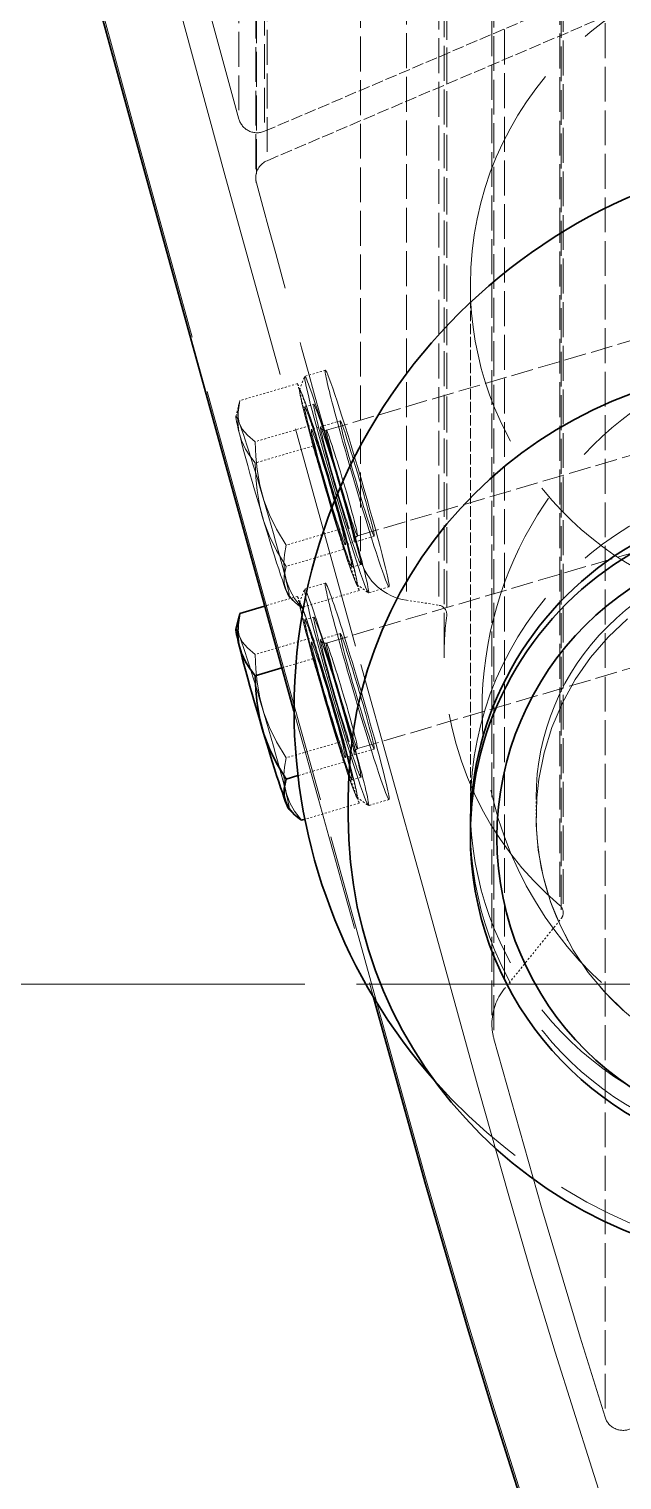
# Model space of a CAD drawing. Header units: millimetres. Extents: x 2784 to 32191, y 2597 to 23392.
# Drawn here: x 13697.6 to 13729.1, y 10215.4 to 10292.5 of the extents above; entities that cross this region are included whole.
import ezdxf

# ---------------------------------------------------------------- set-up
doc = ezdxf.new("R2010")
doc.units = ezdxf.units.MM
doc.linetypes.add('DASHDOT', pattern=[18.5, 12, -3, 0.5, -3])
doc.linetypes.add('DASHED', pattern=[15, 12, -3])

# ---------------------------------------------------------------- blocks, each defined once
blk = doc.blocks.new('A$C55E021B5')
at = {"color": 7, "linetype": 'DASHED', "lineweight": 13, "ltscale": 0.1545345306396484}
blk.add_line((1247.010163747225, 1209.231195166503), (1247.010163747225, 1116.510498446325), dxfattribs=at)
at = {"color": 7, "linetype": 'DASHED', "lineweight": 13, "ltscale": 0.1545383453369141}
blk.add_line((1245.651063722893, 1208.580255377135), (1245.651063722893, 1115.85726983918), dxfattribs=at)
at = {"color": 7, "linetype": 'DASHED', "lineweight": 13, "ltscale": 0.1545463562011719}
blk.add_line((1245.513734653461, 1207.021799320384), (1245.513734653461, 1114.294007265038), dxfattribs=at)
at = {"color": 7, "linetype": 'DASHED', "lineweight": 13, "ltscale": 0.1545513153076172}
blk.add_line((1246.119813613463, 1206.111536471552), (1246.119813613463, 1113.380768953037), dxfattribs=at)
at = {"color": 7, "linetype": 'DASHED', "lineweight": 13, "ltscale": 0.1545524597167969}
blk.add_line((1246.084565818877, 1205.851984530251), (1246.084565818877, 1113.120530366345), dxfattribs=at)
at = {"color": 7, "linetype": 'DASHED', "lineweight": 13, "ltscale": 0.1546115875244141}
blk.add_line((1240.537386939264, 1185.834441599814), (1240.537386939264, 1093.067510759603), dxfattribs=at)
at = {"color": 7, "linetype": 'DASHED', "lineweight": 13, "ltscale": 0.1546131134033203}
for p, q in [((1238.105289118816, 1183.68913265274), (1238.105289118816, 1090.921286285535)), ((1236.378604951882, 1183.424087548658), (1236.378604951882, 1090.656241181452))]:
    blk.add_line(p, q, dxfattribs=at)
at = {"color": 7, "linetype": 'DASHED', "lineweight": 13, "ltscale": 0.1546138763427734}
blk.add_line((1235.955173654351, 1182.933365007077), (1235.955173654351, 1090.165060876316), dxfattribs=at)
at = {"color": 7, "linetype": 'DASHED', "lineweight": 13, "ltscale": 0.1546134948730469}
blk.add_line((1235.959293526466, 1182.871109162254), (1235.959293526466, 1090.103033913212), dxfattribs=at)
at = {"color": 7, "linetype": 'DASHED', "lineweight": 13, "ltscale": 0.1546142578125}
blk.add_line((1236.096622595898, 1180.695816701773), (1236.096622595898, 1087.927283689176), dxfattribs=at)
at = {"color": 7, "linetype": 'DASHED', "lineweight": 13, "ltscale": 0.1545955657958984}
blk.add_line((1229.756597221698, 1167.059040102788), (1229.756597221698, 1074.301722297474), dxfattribs=at)
at = {"color": 7, "linetype": 'DASHED', "lineweight": 13, "ltscale": 0.1545948028564453}
blk.add_line((1229.866918240892, 1166.747303115), (1229.866918240892, 1073.990443073359), dxfattribs=at)
at = {"color": 7, "linetype": 'DASHED', "lineweight": 13, "ltscale": 0.1545967102050781}
blk.add_line((1229.932836194275, 1167.438068334508), (1229.932836194275, 1074.68006388392), dxfattribs=at)
at = {"color": 7, "linetype": 'DASHED', "lineweight": 13, "ltscale": 0.1545829772949219}
blk.add_line((1232.891819877885, 1162.999363927316), (1232.891819877885, 1070.249599220842), dxfattribs=at)
at = {"color": 7, "linetype": 'DASHED', "lineweight": 13, "ltscale": 0.1545761108398437}
blk.add_line((1233.553288229261, 1161.128026473831), (1233.553288229261, 1068.382381639472), dxfattribs=at)
at = {"color": 7, "linetype": 'DASHED', "lineweight": 13, "ltscale": 0.1545734405517578}
blk.add_line((1233.4457137914, 1160.33495109764), (1233.4457137914, 1067.590908435785), dxfattribs=at)
at = {"color": 7, "linetype": 'DASHED', "lineweight": 13, "ltscale": 0.1544528961181641}
blk.add_line((1227.531866296296, 1140.139109258685), (1227.531866296296, 1047.467393240106), dxfattribs=at)
at = {"color": 7, "linetype": 'DASHED', "lineweight": 13, "ltscale": 0.05186580281210092}
blk.add_line((1245.651063722893, 1115.85726983918), (1217.023445899933, 1128.05895766223), dxfattribs=at)
at = {"color": 7, "linetype": 'DASHED', "lineweight": 13, "ltscale": 0.05322523201059827}
blk.add_line((1245.513734653461, 1114.294007265038), (1216.135842347503, 1126.815671819873), dxfattribs=at)
at = {"color": 7, "linetype": 'DASHED', "lineweight": 13, "ltscale": 0.09786598281396491}
for p, q in [((1242.361116981818, 1099.956852411648), (1186.030563736902, 1116.535675442457)), ((1242.361116981818, 1088.644141431811), (1186.030563736902, 1105.222964462504)), ((1240.708590512499, 1083.028526899201), (1184.378037267583, 1099.607349929895))]:
    blk.add_line(p, q, dxfattribs=at)
at = {"color": 7, "linetype": 'DASHED', "lineweight": 13, "ltscale": 0.0978658751108896}
blk.add_line((1240.708590512499, 1094.341466760874), (1184.378037267583, 1110.920060909732), dxfattribs=at)
at = {"color": 7, "linetype": 'DASHED', "lineweight": 13, "ltscale": 0.0462371826171875}
blk.add_line((1234.700901486431, 1107.704271866154), (1234.700901486431, 1079.96196877773), dxfattribs=at)
at = {"color": 7, "linetype": 'DASHED', "lineweight": 13, "ltscale": 0.001898366799051077}
for p, q in [((1242.41375979186, 1103.144946759596), (1243.506441421327, 1102.823367855191)), ((1239.025851647821, 1091.633108628943), (1240.118533277287, 1091.311529724655)), ((1242.41375979186, 1091.832006897923), (1243.506441421327, 1091.510427993519)), ((1239.025851647821, 1080.320397649106), (1240.118533277287, 1079.998818744702))]:
    blk.add_line(p, q, dxfattribs=at)
at = {"color": 7, "linetype": 'DASHED', "lineweight": 13, "ltscale": 0.001259023249884367}
blk.add_line((1243.784303905195, 1102.111087748228), (1243.512850111219, 1102.816043638188), dxfattribs=at)
at = {"color": 7, "linetype": 'DASHED', "lineweight": 13, "ltscale": 0.005692774518600997}
for p, q in [((1243.893709397162, 1102.437702051742), (1243.073854852453, 1099.12189166926)), ((1240.614291218095, 1091.437185823132), (1241.43414576292, 1094.752996205731)), ((1243.893709397162, 1091.124991071905), (1243.073854852453, 1087.809180689423)), ((1240.614291218095, 1080.124474843295), (1241.43414576292, 1083.440285225777))]:
    blk.add_line(p, q, dxfattribs=at)
at = {"color": 7, "linetype": 'DASHED', "lineweight": 13, "ltscale": 0.003888721552085566}
for p, q in [((1243.073854852453, 1100.253254320036), (1243.893709397162, 1102.437702051742)), ((1241.43414576292, 1093.621633554954), (1240.614291218095, 1091.437185823132)), ((1243.073854852453, 1088.940543340083), (1243.893709397162, 1091.124991071905)), ((1241.43414576292, 1082.308922575117), (1240.614291218095, 1080.124474843295))]:
    blk.add_line(p, q, dxfattribs=at)
at = {"color": 7, "linetype": 'DASHED', "lineweight": 13, "ltscale": 0.005334061327424222}
for p, q in [((1243.893709397162, 1102.437702051742), (1246.963929627076, 1101.534076774638)), ((1243.073854852453, 1100.253254320036), (1246.144075082368, 1099.349629042816)), ((1243.073854852453, 1099.12189166926), (1246.144075082368, 1098.218266392156)), ((1241.43414576292, 1094.752996205731), (1244.504365992834, 1093.84937092851)), ((1243.073854852453, 1088.940543340083), (1246.144075082368, 1088.036918062979)), ((1241.43414576292, 1083.440285225777), (1244.504365992834, 1082.536659948673))]:
    blk.add_line(p, q, dxfattribs=at)
at = {"color": 7, "linetype": 'DASHED', "lineweight": 13, "ltscale": 0.0008326438212536401}
for p, q in [((1243.028078495976, 1101.337925087108), (1243.507356948438, 1101.196933909116)), ((1240.520907450918, 1092.819174025703), (1241.00018590338, 1092.678182847711))]:
    blk.add_line(p, q, dxfattribs=at)
at = {"color": 7, "linetype": 'DASHED', "lineweight": 13, "ltscale": 0.0002700040461012987}
blk.add_line((1247.005586111554, 1101.377521635412), (1246.963929627076, 1101.534076774638), dxfattribs=at)
at = {"color": 7, "linetype": 'DASHED', "lineweight": 13, "ltscale": 0.001175601567276807}
blk.add_line((1247.170838758451, 1100.69179181513), (1247.005586111554, 1101.377521635412), dxfattribs=at)
at = {"color": 7, "linetype": 'DASHED', "lineweight": 13, "ltscale": 0.002665825111486643}
for p, q in [((1241.623202115166, 1100.458790160628), (1243.157625584849, 1100.007206403796)), ((1241.623202115166, 1089.146079180791), (1243.157625584849, 1088.694495423959))]:
    blk.add_line(p, q, dxfattribs=at)
at = {"color": 7, "linetype": 'DASHED', "lineweight": 13, "ltscale": 0.009565781116906208}
for p, q in [((1241.43414576292, 1094.752996205731), (1243.073854852453, 1100.253254320036)), ((1243.073854852453, 1099.12189166926), (1241.43414576292, 1093.621633554954)), ((1241.43414576292, 1083.440285225777), (1243.073854852453, 1088.940543340083)), ((1243.073854852453, 1087.809180689423), (1241.43414576292, 1082.308922575117))]:
    blk.add_line(p, q, dxfattribs=at)
at = {"color": 7, "linetype": 'DASHED', "lineweight": 13, "ltscale": 0.002665093218917819}
blk.add_line((1239.816409324514, 1094.31926522791), (1241.350375030524, 1093.867681471078), dxfattribs=at)
at = {"color": 7, "linetype": 'DASHED', "lineweight": 13, "ltscale": 0.005333953634126884}
for p, q in [((1241.43414576292, 1093.621633554954), (1244.504365992834, 1092.71823715957)), ((1240.614291218095, 1091.437185823132), (1243.684511448009, 1090.533789427864))]:
    blk.add_line(p, q, dxfattribs=at)
at = {"color": 7, "linetype": 'DASHED', "lineweight": 13, "ltscale": 0.001258492390066312}
for p, q in [((1240.737429617075, 1091.759680254647), (1240.12768854863, 1091.314276305988)), ((1240.737429617075, 1080.44696927481), (1240.12768854863, 1080.001565326151))]:
    blk.add_line(p, q, dxfattribs=at)
at = {"color": 7, "linetype": 'DASHED', "lineweight": 13, "ltscale": 0.00125866726790303}
blk.add_line((1243.784303905195, 1090.798376768391), (1243.512850111219, 1091.503103776515), dxfattribs=at)
at = {"color": 7, "linetype": 'DASHED', "lineweight": 13, "ltscale": 0.003057153533255406}
blk.add_line((1243.893709397162, 1091.124991071905), (1245.653352540787, 1090.607031598251), dxfattribs=at)
at = {"color": 7, "linetype": 'DASHED', "lineweight": 13, "ltscale": 0.0006591537479312479}
blk.add_line((1244.353304016389, 1091.118124618457), (1244.06720178829, 1090.845068651979), dxfattribs=at)
at = {"color": 7, "linetype": 'DASHED', "lineweight": 13, "ltscale": 0.002911513803172726}
blk.add_line((1238.105289118816, 1090.921286285535), (1236.378604951882, 1090.656241181452), dxfattribs=at)
at = {"color": 7, "lineweight": 35, "ltscale": 0.002276907797984541}
blk.add_line((1245.653352540787, 1090.607031598251), (1246.963929627076, 1090.221365794801), dxfattribs=at)
at = {"color": 7, "linetype": 'DASHED', "lineweight": 13, "ltscale": 0.0008327515585014713}
for p, q in [((1243.028078495976, 1090.025214107154), (1243.507356948438, 1089.883994047443)), ((1240.520907450918, 1081.506463045749), (1241.00018590338, 1081.365242986038))]:
    blk.add_line(p, q, dxfattribs=at)
at = {"color": 7, "lineweight": 35, "ltscale": 0.0002700040461012987}
blk.add_line((1247.005586111554, 1090.064810655575), (1246.963929627076, 1090.221365794801), dxfattribs=at)
at = {"color": 7, "lineweight": 35, "ltscale": 0.001175972423683192}
blk.add_line((1247.170838758451, 1089.378851953457), (1247.005586111554, 1090.064810655575), dxfattribs=at)
at = {"color": 7, "linetype": 'DASHED', "lineweight": 13, "ltscale": 0.002879723152071189}
blk.add_line((1243.073854852453, 1087.809180689423), (1244.731416720999, 1087.32143361101), dxfattribs=at)
at = {"color": 7, "lineweight": 35, "ltscale": 0.002454338186086134}
blk.add_line((1244.731416720999, 1087.32143361101), (1246.144075082368, 1086.905555412202), dxfattribs=at)
at = {"color": 7, "linetype": 'DASHED', "lineweight": 13, "ltscale": 0.002664985514494588}
blk.add_line((1239.816409324514, 1083.006325366237), (1241.350375030524, 1082.554970491241), dxfattribs=at)
at = {"color": 7, "linetype": 'DASHED', "lineweight": 13, "ltscale": 0.004238156697123017}
blk.add_line((1241.43414576292, 1082.308922575117), (1243.873567800372, 1081.590920423536), dxfattribs=at)
at = {"color": 7, "lineweight": 35, "ltscale": 0.001095904631899717}
blk.add_line((1243.873567800372, 1081.590920423536), (1244.504365992834, 1081.405297297897), dxfattribs=at)
at = {"color": 7, "linetype": 'DASHED', "lineweight": 13, "ltscale": 0.001655960083007813}
blk.add_line((1231.200841269092, 1080.416299115896), (1231.200841269092, 1079.422723298223), dxfattribs=at)
at = {"color": 7, "lineweight": 35, "ltscale": 0.001655960083007813}
blk.add_line((1241.201144108301, 1080.416299115896), (1241.201144108301, 1079.422723298223), dxfattribs=at)
at = {"color": 7, "linetype": 'DASHED', "lineweight": 13, "ltscale": 0.005023848837338247}
blk.add_line((1240.614291218095, 1080.124474843295), (1243.505983657771, 1079.273492376116), dxfattribs=at)
at = {"color": 7, "lineweight": 35, "ltscale": 0.0006594171802647487}
blk.add_line((1244.353304016389, 1079.805413638504), (1244.06720178829, 1079.532128790306), dxfattribs=at)
at = {"color": 7, "lineweight": 35, "ltscale": 0.000719451904296875}
blk.add_line((1234.700901486431, 1078.882791173441), (1234.700901486431, 1078.451120131678), dxfattribs=at)
at = {"color": 7, "lineweight": 35, "ltscale": 0.0003102125326372066}
blk.add_line((1243.505983657771, 1079.273492376116), (1243.684511448009, 1079.220849566191), dxfattribs=at)
at = {"color": 7, "linetype": 'DASHED', "lineweight": 13, "ltscale": 0.008018027164090703}
blk.add_line((1232.891819877885, 1070.249599220842), (1229.866918240892, 1073.990443073359), dxfattribs=at)
at = {"color": 7, "linetype": 'DASHDOT', "lineweight": 13}
for p, q in [((451.7585795341147, 1070.499995890801), (1267.758297327193, 1070.499995890801)), ((1440.499040658688, 1070.499767009082), (654.4993158561265, 1070.499995890801))]:
    blk.add_line(p, q, dxfattribs=at)
at = {"color": 7, "linetype": 'DASHED', "lineweight": 13}
for points in [[(1226.267065566368, 1038.583804617432), (1228.241399821811, 1044.757890699228), (1230.189641554127, 1050.938614352868), (1231.441167140714, 1055.085952251015), (1232.654240587712, 1059.245192001952), (1234.226658433196, 1064.804272734356), (1237.306491698007, 1075.941660268843), (1240.804720861124, 1088.46790245935), (1247.753571776659, 1113.539841791877), (1251.181763114277, 1126.092634269065)], [(1231.165593474623, 1040.782671901543), (1233.528568996684, 1048.208970215201), (1234.860203207107, 1052.559784017998), (1237.084476368953, 1060.200544561871), (1238.921023791525, 1066.763958555675), (1242.670565151711, 1080.306664742093), (1245.514650180572, 1090.455282976414), (1252.5344544486, 1115.871460509748), (1256.710631451439, 1131.11452945802)], [(1247.010163747225, 1116.510498446325), (1251.327789691495, 1132.274960095092), (1253.353851229869, 1139.515406401508), (1255.972716584787, 1148.550285882346)], [(1246.963929627076, 1101.534076774638), (1247.057313394369, 1100.916553725518), (1247.071504064937, 1100.389210098801), (1247.013368092114, 1099.889790049434), (1246.880616658353, 1099.421040158981), (1246.665010019191, 1098.956410140527), (1246.44024810892, 1098.599812323489), (1246.144075082368, 1098.218266392156)], [(1246.998261894551, 1100.360828757781), (1247.071046301382, 1100.734592708555), (1247.047700359471, 1101.169468095206), (1247.005586111554, 1101.377521635412)], [(1246.998261894551, 1100.360828757781), (1246.832093720426, 1100.02185483792), (1246.557893345002, 1099.69112066229), (1246.144075082368, 1099.349629042816)], [(1242.361116981818, 1099.956852411648), (1242.488833016469, 1099.953648066759), (1242.597322981324, 1100.012699566578), (1242.626619849456, 1100.047260715772), (1242.627535376683, 1100.048862888274), (1242.625704322345, 1100.04542966155), (1242.470980237456, 1099.641224433697), (1241.987581912879, 1098.141362113209), (1241.774264091611, 1097.43709286864)], [(1244.504365992834, 1093.84937092851), (1245.005617096424, 1094.694402469351), (1245.381898746811, 1095.463674140192), (1245.680360591141, 1096.244389900152), (1245.899171575074, 1097.034032049734), (1246.048860260853, 1097.878376945184), (1246.116151504903, 1098.569599928247), (1246.144075082368, 1099.349629042816)], [(1244.504365992834, 1092.71823715957), (1245.005617096424, 1093.563039818691), (1245.381898746811, 1094.332311489532), (1245.680360591141, 1095.113027249492), (1245.899171575074, 1095.902669398958), (1246.048860260853, 1096.747243176244), (1246.116151504903, 1097.438237277471), (1246.144075082368, 1098.218266392156)], [(1241.774264091611, 1097.43709286864), (1241.096774015561, 1095.040700606216), (1240.906802136087, 1094.262273664033), (1240.883913957849, 1094.133413220552), (1240.882540667182, 1094.120595840766), (1240.882540667182, 1094.125173476437), (1240.847292872713, 1094.236638904462), (1240.708590512499, 1094.341466760874)], [(1243.684511448009, 1090.533789427864), (1244.049806772833, 1091.016272225213), (1244.305238842018, 1091.464193873486), (1244.484682159484, 1091.927679482993), (1244.586305670891, 1092.405584644788), (1244.614229248356, 1092.925604054501), (1244.584474616669, 1093.357046214427), (1244.504365992834, 1093.84937092851)], [(1226.338476682533, 1089.93732350276), (1227.37531115707, 1088.955649537762), (1228.305028957417, 1087.874640879134), (1229.118474812232, 1086.705741616111), (1229.806493450291, 1085.461082483089), (1230.362676181699, 1084.153709741688), (1230.781072080004, 1082.797356298921), (1231.057561273206, 1081.405983943288), (1231.165135711068, 1080.416756879451), (1231.193974815644, 1078.974572768231), (1231.084569323561, 1077.635385459085), (1230.827763963709, 1076.240122113173), (1230.429051898638, 1074.878046625789), (1229.892095237024, 1073.563120785548), (1229.221929377978, 1072.308848617628), (1228.425420774947, 1071.128505265486), (1227.51172469939, 1070.034679227072), (1226.489080895306, 1069.038585709786)], [(1244.50482375639, 1091.455496365816), (1244.600954105015, 1091.814840764186), (1244.605073977131, 1092.225225800212), (1244.504365992834, 1092.71823715957)], [(1244.50482375639, 1091.455496365816), (1244.333162419483, 1091.148337013699), (1244.06720178829, 1090.845068651979)], [(1246.998261894551, 1089.047888896108), (1247.071046301382, 1089.421881728602), (1247.047700359471, 1089.856757115253), (1247.005586111554, 1090.064810655575)], [(1246.998261894551, 1089.047888896108), (1246.832093720426, 1088.709143858083), (1246.557893345002, 1088.378409682336), (1246.144075082368, 1088.036918062979)], [(1242.361116981818, 1088.644141431811), (1242.488833016469, 1088.640937086806), (1242.597322981324, 1088.699988586741), (1242.626619849456, 1088.734549735935), (1242.627535376683, 1088.736151908321), (1242.625704322345, 1088.732718681596), (1242.470980237456, 1088.32851345386), (1241.987581912879, 1086.828651133372), (1241.774264091611, 1086.124381888687)], [(1244.504365992834, 1082.536659948673), (1245.005617096424, 1083.381462607678), (1245.381898746811, 1084.150734278519), (1245.680360591141, 1084.931678920315), (1245.899171575074, 1085.721321069781), (1246.048860260853, 1086.565665965347), (1246.116151504903, 1087.256660066574), (1246.144075082368, 1088.036918062979)], [(1241.774264091611, 1086.124381888687), (1241.096774015561, 1083.727989626379), (1240.906802136087, 1082.949562684196), (1240.883913957849, 1082.820473358879), (1240.882540667182, 1082.807884860813), (1240.882540667182, 1082.812462496484), (1240.847292872713, 1082.923927924508), (1240.708590512499, 1083.028526899201)], [(1243.684511448009, 1079.220849566191), (1244.049806772833, 1079.703332363541), (1244.305238842018, 1080.151482893649), (1244.484682159484, 1080.614968503156), (1244.586305670891, 1081.092873664835), (1244.614229248356, 1081.612893074664), (1244.584474616669, 1082.04433523459), (1244.504365992834, 1082.536659948673)], [(1227.531866296296, 1047.467393240106), (1228.866247087935, 1051.736954010121), (1230.917027858886, 1058.632704352058), (1233.4457137914, 1067.590908435785)]]:
    blk.add_lwpolyline(points, dxfattribs=at)
at = {"color": 7, "lineweight": 35}
for points in [[(1244.084139040191, 1085.016822943377), (1252.5344544486, 1115.532028826332), (1256.710631451439, 1130.775097774604), (1259.241606201846, 1139.77953597848), (1260.540739199132, 1144.2683654961), (1262.017484459546, 1149.232811357622), (1263.543668184997, 1154.186957538972), (1264.626736779566, 1157.577154500788), (1265.742306587272, 1160.947438747535), (1267.506527366568, 1166.01007489374), (1269.38793561839, 1171.047076280374), (1271.389277924187, 1176.006944506225), (1273.169978191712, 1180.111252629344), (1275.048639862202, 1184.172302095598), (1277.024805171866, 1188.186888559867), (1279.0980163575, 1192.15157879566), (1280.39623382756, 1194.518674189836), (1281.726036983644, 1196.858761533775), (1283.137322054346, 1199.25721373214), (1284.589348082183, 1201.642619669001), (1287.037925390978, 1205.501108757715), (1289.572104486389, 1209.310159381392), (1292.183645624304, 1213.071144830814)], [(1246.963929627076, 1090.221365794801), (1247.057313394369, 1089.603842745681), (1247.071504064937, 1089.076270237128), (1247.013368092114, 1088.577079069597), (1246.880616658353, 1088.108329179027), (1246.665010019191, 1087.643470278854), (1246.44024810892, 1087.287101343652), (1246.144075082368, 1086.905555412202)], [(1244.504365992834, 1081.405297297897), (1245.005617096424, 1082.250328838738), (1245.381898746811, 1083.019600509579), (1245.680360591141, 1083.800316269655), (1245.899171575074, 1084.589958419121), (1246.048860260853, 1085.434303314571), (1246.116151504903, 1086.125526297634), (1246.144075082368, 1086.905555412202)], [(1244.50482375639, 1080.142785385862), (1244.600954105015, 1080.502129784349), (1244.605073977131, 1080.912514820258), (1244.504365992834, 1081.405297297897)], [(1244.50482375639, 1080.142785385862), (1244.333162419483, 1079.835626033862), (1244.06720178829, 1079.532128790306)], [(1226.7509216545, 1026.750616464211), (1227.46732163358, 1028.872579469375), (1228.811773223788, 1033.032505865587), (1231.165593474623, 1040.443240218126), (1233.528568996684, 1047.869538531784), (1234.860203207107, 1052.220352334582), (1237.084476368953, 1059.861112878454), (1239.850741591872, 1069.792064537673)]]:
    blk.add_lwpolyline(points, dxfattribs=at)
at = {"color": 7, "linetype": 'DASHED', "lineweight": 13}
for centre, radius, start, end in [((-1400.10240746582, 1834.280792779202), 2742.694942173875, 344.3208542933763, 344.7555070421961), ((1241.727572208023, 1093.334158036188), 3.416281696087964, 304.9426280677839, 313.2240548523612), ((3914.7456702052, 334.1353455509816), 2774.211830301043, 164.2961749989038, 164.6225350973061)]:
    blk.add_arc(centre, radius, start, end, dxfattribs=at)
at = {"color": 7, "lineweight": 35}
for centre, radius, start, end in [((1214.33316942885, 1085.091667286266), 29.74686843186058, 318.4860325885429, 359.9759279080317), ((1241.727572208023, 1082.021447056351), 3.416281696087684, 304.9426280677839, 313.2240548523612)]:
    blk.add_arc(centre, radius, start, end, dxfattribs=at)
at = {"color": 7, "linetype": 'DASHED', "lineweight": 13}
for centre, major_axis, ratio, start_param, end_param in [((1217.20105816306, 1107.704729629826), (-17.49984332336093, 1.071556355576707e-15), 0.9935804531438702, 3.141573790591762, 6.283166444181552), ((1246.045198152293, 1116.770508151298), (-1.000213389352158, 6.124540628672227e-17), 0.99358045314387, 1.165562544390508, 2.876866596942353), ((1245.119600224061, 1113.380768953037), (-1.000213389352158, 6.124540628672227e-17), 0.99358045314387, 3.141549376467236, 4.307155197979033), ((1245.119600224061, 1113.380768953037), (-1.000213389352158, 6.124540628672227e-17), 0.99358045314387, 2.876512782920037, 3.141549376467236), ((1217.20105816306, 1107.704729629826), (-17.49984332336093, 1.071556355576707e-15), 0.9935804531438702, 1.782817000215817, 3.141573790591762), ((1214.079568413887, 1085.079536551755), (19.99969015139395, -0.02403258715834827), 0.9919735904820326, 0.001192843767548631, 1.102003241476044), ((1240.720034601618, 1097.389027694269), (-1.694182953772237, -5.755919065315347), 0.03213001102498512, 3.141628776994687, 6.28322143058448), ((1241.812716231085, 1097.067448789981), (-1.694182953772237, -5.755919065315347), 0.03213001102498512, 3.141628776994677, 6.28322143058448), ((1241.812716231085, 1097.067448789981), (-1.694182953772237, -5.755919065315347), 0.03213001102498512, 0.04199707532976568, 3.099624616967888), ((1240.720034601618, 1097.389027694269), (-1.694182953772237, -5.755919065315347), 0.03213001102498512, 1.462057029146929, 3.141628776994687), ((1241.812716231085, 1097.067448789981), (-1.694182953772237, -5.755919065315347), 0.03213001102498512, 3.099624616967888, 3.141628776994677), ((1242.254000307628, 1096.937443937437), (-1.524810434751505, -5.180281382427321), 0.03213001102498512, 0.04199714568800254, 3.099624673944843), ((1242.254000307628, 1096.937443937437), (-1.524810434751505, -5.180281382427321), 0.03213001102498512, 3.099624673944842, 4.603649682736721), ((1241.774721855167, 1097.078663997265), (-1.253356640753414, -4.259261089806476), 0.03213001102498513, 3.141628776994677, 6.28322143058447), ((1242.254000307628, 1096.937443937437), (-1.253356640753414, -4.259261089806476), 0.03213001102498513, 3.14162877699469, 6.28322143058447), ((1241.774721855167, 1097.078663997265), (-1.253356640753414, -4.259261089806476), 0.03213001102498513, 1.462057029146929, 3.141628776994677), ((1242.254000307628, 1096.937443937437), (-1.253356640753414, -4.259261089806476), 0.03213001102498513, 1.462057029146929, 3.14162877699469), ((1240.720034601618, 1097.389027694269), (-0.9036252771538492, -3.069762466359529), 0.03213001102498512, 3.612340489467906e-05, 3.141628776994688), ((1240.720034601618, 1097.389027694269), (-0.9036252771538492, -3.069762466359529), 0.03213001102498512, 3.141628776994688, 4.603649682736721), ((1245.753602761528, 1095.907475916465), (1.410827307086202, 4.794157815416544), 0.03213001102498513, 0.3912607023520381, 3.197264634180797), ((1245.753602761528, 1095.907475916465), (1.410827307086202, 4.794157815416544), 0.03213001102498513, 3.197264634180797, 6.227476865504022), ((1245.753602761528, 1095.907475916465), (1.410827307086202, 4.794157815416544), 0.03213001102498513, 6.227476865504021, 6.674446009531625), ((1241.534853747216, 1097.149159586319), (-0.8262632346822179, -2.807692825442316), 0.03213001102498512, 4.603649682736721, 10.88683498991631), ((1241.774721855167, 1097.078663997265), (-0.8967588236800355, -3.047560933460866), 0.03213001102498512, 4.603649682736814, 10.8868349899164), ((1242.254000307628, 1096.937443937437), (-0.9036252771538492, -3.069762466359529), 0.03213001102498512, 3.612340489467906e-05, 3.141628776994688), ((1242.254000307628, 1096.937443937437), (-0.9036252771538492, -3.069762466359529), 0.03213001102498512, 3.141628776994688, 4.603649682736721), ((1217.20105816306, 1079.962426541286), (-17.49984332336093, 1.071556355576707e-15), 0.9935804531438702, 3.141573790591763, 6.283166444181552), ((1240.720034601618, 1097.389027694269), (-0.9036252771538492, -3.069762466359529), 0.03213001102498512, 4.603649682736721, 6.283221430584482), ((1242.254000307628, 1096.937443937437), (-1.524810434751505, -5.180281382427321), 0.03213001102498512, 4.603649682736722, 6.325182452867589), ((1242.254000307628, 1096.937443937437), (-0.9036252771538492, -3.069762466359529), 0.03213001102498512, 4.603649682736723, 6.283221430584482), ((1240.720034601618, 1097.389027694269), (-1.694182953772237, -5.755919065315347), 0.03213001102498512, 3.612340489356536e-05, 1.462057029146929), ((1241.774721855167, 1097.078663997265), (-1.253356640753414, -4.259261089806476), 0.03213001102498513, 3.612340488444554e-05, 1.462057029146929), ((1242.254000307628, 1096.937443937437), (-1.253356640753414, -4.259261089806476), 0.03213001102498513, 3.612340488405154e-05, 1.462057029146929), ((1218.201729316017, 1080.416756879451), (12.99956971662361, -0.02815245924263591), 0.9911113955145089, 0.002138928770201283, 1.572976720796257), ((1237.64752555381, 1093.866994825803), (-3.000182404491552, 1.837081889259395e-16), 0.9935804531438701, 1.724067905029944, 2.870036875691278), ((1240.720034601618, 1086.076316714432), (-1.694182953772237, -5.755919065315347), 0.03213001102498512, 3.141628776994682, 6.283221430584477), ((1241.812716231085, 1085.754508928308), (-1.694182953772237, -5.755919065315347), 0.03213001102498512, 3.141628776994682, 6.283221430584476), ((1241.812716231085, 1097.067448789981), (-1.694182953772237, -5.755919065315347), 0.03213001102498512, 3.612340489356536e-05, 0.04199707532976568), ((1241.812716231085, 1085.754508928308), (-1.694182953772237, -5.755919065315347), 0.03213001102498512, 0.04199707532976096, 3.099624616967892), ((1240.720034601618, 1086.076316714432), (-1.694182953772237, -5.755919065315347), 0.03213001102498512, 1.462057029146929, 3.141628776994682), ((1241.812716231085, 1085.754508928308), (-1.694182953772237, -5.755919065315347), 0.03213001102498512, 3.099624616967893, 3.141628776994682), ((1236.455051467274, 1090.165289758035), (-0.4998778128936185, 3.060868817624747e-17), 0.9935804531438701, 4.865660558618306, 6.283219591395598), ((1242.254000307628, 1085.6247329576), (-1.524810434751505, -5.180281382427321), 0.03213001102498512, 0.04199714568799727, 3.099624673944847), ((1242.254000307628, 1085.6247329576), (-1.524810434751505, -5.180281382427321), 0.03213001102498512, 3.099624673944847, 4.603649682736721), ((1236.455051467274, 1090.165289758035), (-0.4998778128936185, 3.060868817624747e-17), 0.9935804531438701, 3.428421601198343e-05, 0.1254902269698572), ((1218.596779272528, 1087.926825925621), (-17.49984332336093, 1.071556355576707e-15), 0.9935804531438702, 3.141629685591162, 3.267082880559497), ((1241.774721855167, 1085.765724135592), (-1.253356640753414, -4.259261089806476), 0.03213001102498513, 3.141628776994684, 6.283221430584477), ((1242.254000307628, 1085.6247329576), (-1.253356640753414, -4.259261089806476), 0.03213001102498513, 3.141628776994677, 6.283221430584478), ((1241.774721855167, 1085.765724135592), (-1.253356640753414, -4.259261089806476), 0.03213001102498513, 1.462057029146929, 3.141628776994684), ((1242.254000307628, 1085.6247329576), (-1.253356640753414, -4.259261089806476), 0.03213001102498513, 1.462057029146929, 3.141628776994677), ((1240.720034601618, 1086.076316714432), (-0.9036252771538492, -3.069762466359529), 0.03213001102498512, 3.612340488580186e-05, 3.141628776994679), ((1241.534853747216, 1085.836448606366), (-0.8262632346822179, -2.807692825442316), 0.03213001102498512, 4.603649682736721, 10.88683498991631), ((1240.720034601618, 1086.076316714432), (-0.9036252771538492, -3.069762466359529), 0.03213001102498512, 3.141628776994679, 4.603649682736721), ((1241.774721855167, 1085.765724135592), (-0.8967588236800355, -3.047560933460866), 0.03213001102498512, 4.603649682736814, 10.8868349899164), ((1245.753602761528, 1084.594764936512), (1.410827307086202, 4.794157815416544), 0.03213001102498513, 0.3912607023520329, 3.197264634180797), ((1245.753602761528, 1084.594764936512), (1.410827307086202, 4.794157815416544), 0.03213001102498513, 6.227476865504014, 6.674446009531619), ((1242.254000307628, 1085.6247329576), (-0.9036252771538492, -3.069762466359529), 0.03213001102498512, 3.61234048857963e-05, 3.141628776994688), ((1242.254000307628, 1085.6247329576), (-0.9036252771538492, -3.069762466359529), 0.03213001102498512, 3.141628776994688, 4.603649682736721), ((1218.596779272528, 1087.926825925621), (-17.49984332336093, 1.071556355576707e-15), 0.9935804531438702, 2.275448031890465, 3.141629685591162), ((1240.720034601618, 1086.076316714432), (-0.9036252771538492, -3.069762466359529), 0.03213001102498512, 4.603649682736723, 6.283221430584473), ((1242.254000307628, 1085.6247329576), (-1.524810434751505, -5.180281382427321), 0.03213001102498512, 4.603649682736722, 6.325182452867583), ((1242.254000307628, 1085.6247329576), (-0.9036252771538492, -3.069762466359529), 0.03213001102498512, 4.603649682736721, 6.283221430584473), ((1214.079568413887, 1085.078621024644), (19.99969015139394, 0.0281524592426339), 0.9919755752150899, 4.710972790923429, 6.281793450099921), ((1240.720034601618, 1086.076316714432), (-1.694182953772237, -5.755919065315347), 0.03213001102498512, 3.612340488883086e-05, 1.462057029146929), ((1241.774721855167, 1085.765724135592), (-1.253356640753414, -4.259261089806476), 0.03213001102498513, 3.612340489084352e-05, 1.462057029146929), ((1242.254000307628, 1085.6247329576), (-1.253356640753414, -4.259261089806476), 0.03213001102498513, 3.612340489044952e-05, 1.462057029146929), ((1217.20105816306, 1079.962426541286), (-17.49984332336093, 1.071556355576707e-15), 0.9935804531438702, 1.782817000215817, 3.141573790591763), ((1241.812716231085, 1085.754508928308), (-1.694182953772237, -5.755919065315347), 0.03213001102498512, 3.612340488883086e-05, 0.04199707532976096), ((1217.201515926616, 1079.422265534668), (13.99932534241084, 0.02815245924263426), 0.9912877599265896, 4.71036487653235, 6.281198936556564), ((1217.20105816306, 1078.883248936996), (-17.49984332336093, 1.071556355576707e-15), 0.9935804531438702, 1.78281700021582, 3.141573790591762), ((1230.256475034621, 1074.301722297474), (-0.4998778128936185, 3.060868817624747e-17), 0.9935804531438701, 5.417040685480487, 6.283228506662662), ((1230.256475034621, 1074.301722297474), (-0.4998778128936185, 3.060868817624747e-17), 0.9935804531438701, 4.31994830757954e-05, 0.6768703538319321), ((1230.553563588284, 1068.382610521308), (-3.000182404491552, 1.837081889259395e-16), 0.9935804531438701, 3.141536909705095, 3.818463007421845), ((1230.553563588284, 1068.382610521308), (-3.000182404491552, 1.837081889259395e-16), 0.9935804531438701, 2.872813699855711, 3.141536909705095), ((1214.079110650331, 1085.079307670036), (29.99999299065584, -0.02082824220390261), 0.9946480057318072, 4.86615986698194, 5.562603501496953), ((1226.577887026928, 1047.766083966155), (-1.000213389352158, 6.124540628672227e-17), 0.99358045314387, 1.165562544390463, 2.836251721455149)]:
    blk.add_ellipse(centre, major_axis=major_axis, ratio=ratio, start_param=start_param, end_param=end_param, dxfattribs=at)
at = {"color": 7, "lineweight": 35}
for centre, major_axis, ratio, start_param, end_param in [((1214.079110650331, 1085.07884990648), (30.00045075422075, 0.02815245924263323), 0.9946503601581193, 6.282255788690155, 7.853041327421336), ((1218.200813788906, 1080.416070234176), (23.0003303194504, 0.02792357746017326), 0.9949759829893201, 6.281973302019592, 7.852756428424372), ((1217.20105816306, 1078.451349013514), (-17.49984332336093, 1.071556355576707e-15), 0.9935804531438702, 3.141573790591763, 5.155314280041527), ((1217.20105816306, 1078.883248936996), (-17.49984332336093, 1.071556355576707e-15), 0.9935804531438702, 3.141573790591762, 5.155314102019668), ((1217.20105816306, 1078.291360647563), (-16.08581167132029, 9.849718887484763e-16), 0.9935804531438701, 4.924409653805609, 11.2075949609852), ((1245.753602761528, 1084.594764936512), (1.410827307086202, 4.794157815416544), 0.03213001102498513, 3.197264634180797, 6.227476865504014), ((1217.200600399505, 1079.422952180059), (24.00008594523766, -0.02792357746017613), 0.9949178360039027, 4.713563236423157, 6.284346765789866), ((1217.20105816306, 1078.451349013514), (-17.49984332336093, 1.071556355576707e-15), 0.9935804531438702, 1.78281700021582, 3.141573790591763)]:
    blk.add_ellipse(centre, major_axis=major_axis, ratio=ratio, start_param=start_param, end_param=end_param, dxfattribs=at)
blk = doc.blocks.new('1')
at = {"xscale": -1}
blk.add_blockref('A$C55E021B5', (14955.73212152402, 9171.250334856712), dxfattribs=at)
blk = doc.blocks.new('1.')
blk.add_blockref('1', (0, 0))

msp = doc.modelspace()

# ---------------------------------------------------------------- block references
msp.add_blockref('1.', (0, 0))

doc.saveas('drawing.dxf')
